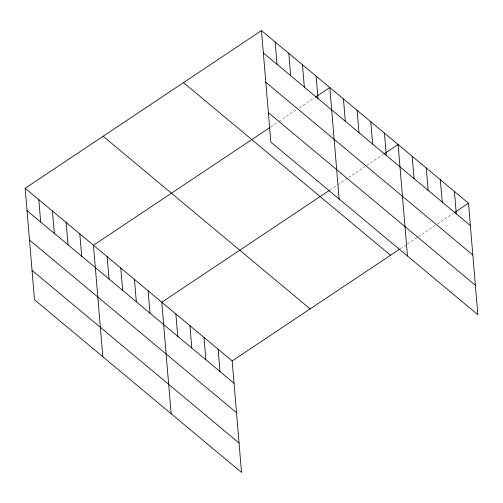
<?xml version="1.0" encoding="UTF-8"?>
<svg xmlns="http://www.w3.org/2000/svg" width="503" height="503" viewBox="0 0 503 503"><rect width="100%" height="100%" fill="white"/><g stroke="black" fill="none" stroke-linecap="round" stroke-linejoin="round"><path stroke-width="0.38" stroke-dasharray="2.52 1.89" d="M270.645 127.014L278.448 121.808M279.096 121.38L296.644 109.667M299.241 107.931L314.193 97.959M329.867 190.065L337.016 185.293M337.664 184.859L364.958 166.644M366.907 165.342L382.506 154.93M400.25 248.765L405.449 245.294M407.399 243.993L435.994 224.91M437.296 224.042L452.889 213.63"/><path stroke-width="0.75" d="M25.15 188.285L232.166 360.94L241.528 472.43L34.512 299.775L25.15 188.285L261.472 30.57L468.488 203.225L477.85 314.715L270.834 142.06L261.472 30.57M269.998 127.448L93.464 245.263L102.826 356.753M315.488 97.092L329.786 87.547L339.148 199.037M329.214 190.499L161.777 302.24L171.139 413.724M383.808 154.063L398.106 144.524L407.468 256.014M232.166 360.94L399.602 249.199M454.19 212.769L468.488 203.225M263.352 52.922L470.362 225.57M265.823 82.335L472.833 254.99M268.363 112.647L475.379 285.295M183.488 82.618L390.504 255.273M103.134 136.244L310.15 308.892M27.024 210.631L234.04 383.286M29.495 240.05L236.511 412.705M32.041 270.356L239.057 443.011M454.41 191.486L456.29 213.832M440.332 179.741L442.212 202.093M426.255 168.002L428.135 190.348M412.177 156.263L414.057 178.609M384.443 133.125L386.317 155.477M370.78 121.732L372.654 144.078M357.117 110.339L358.991 132.685M343.448 98.94L345.328 121.292M316.123 76.154L318.003 98.5M302.46 64.755L304.34 87.107M288.797 53.362L290.677 75.708M275.135 41.969L277.015 64.315M218.088 349.201L219.962 371.547M204.011 337.456L205.884 359.808M189.933 325.718L191.813 348.063M175.855 313.979L177.735 336.325M148.115 290.841L149.995 313.187M134.452 279.448L136.332 301.794M120.789 268.055L122.669 290.401M107.126 256.656L109.006 279.002M79.801 233.87L81.681 256.216M66.138 222.471L68.018 244.816M52.475 211.078L54.355 233.423M38.813 199.685L40.686 222.03"/></g></svg>
